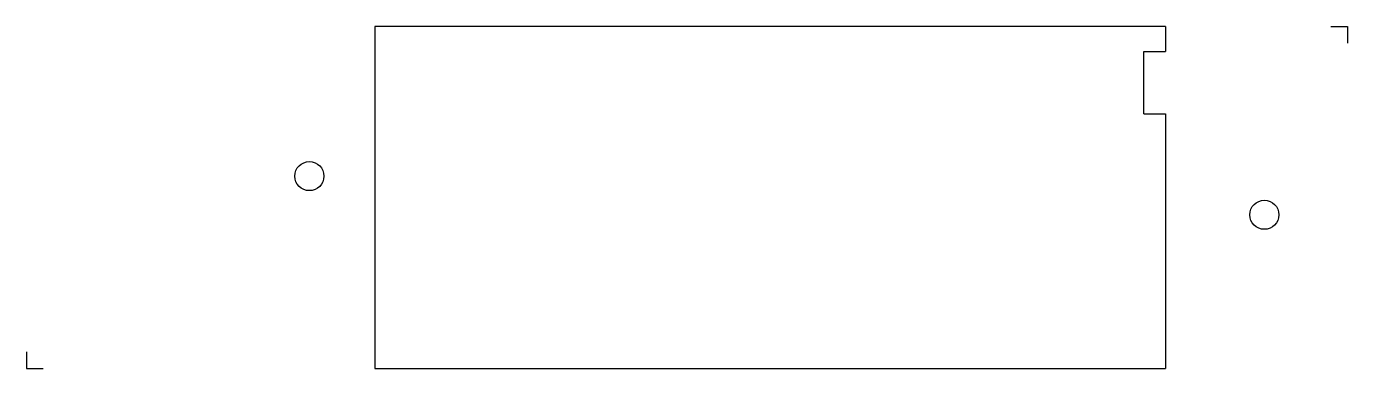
# Model space of a CAD drawing. Header units: millimetres. Extents: x -79 to 79, y -21 to 21.
import ezdxf

# ---------------------------------------------------------------- set-up
doc = ezdxf.new("R2010")
doc.units = ezdxf.units.MM
doc.layers.get('0').update_dxf_attribs({"linetype": 'CONTINUOUS'})

msp = doc.modelspace()

# ---------------------------------------------------------------- linework, layer by layer
for p, q in [((-37.5, 20.574), (-37.5, -20.574)), ((57.5, 20.574), (-37.5, 20.574)), ((57.5, 20.574), (57.5, 17.574)), ((77.375, 20.574), (79.375, 20.574)), ((79.375, 20.574), (79.375, 18.574)), ((54.875, 10.074), (54.875, 17.574)), ((54.875, 17.574), (57.5, 17.574)), ((54.875, 10.074), (57.5, 10.074)), ((57.5, 10.074), (57.5, -20.574)), ((-79.375, -18.574), (-79.375, -20.574)), ((-79.375, -20.574), (-77.375, -20.574)), ((-37.5, -20.574), (57.5, -20.574))]:
    msp.add_line(p, q)
for centre in [(-45.375, 2.574), (69.375, -2.074)]:
    msp.add_circle(centre, 1.75)

doc.saveas('drawing.dxf')
